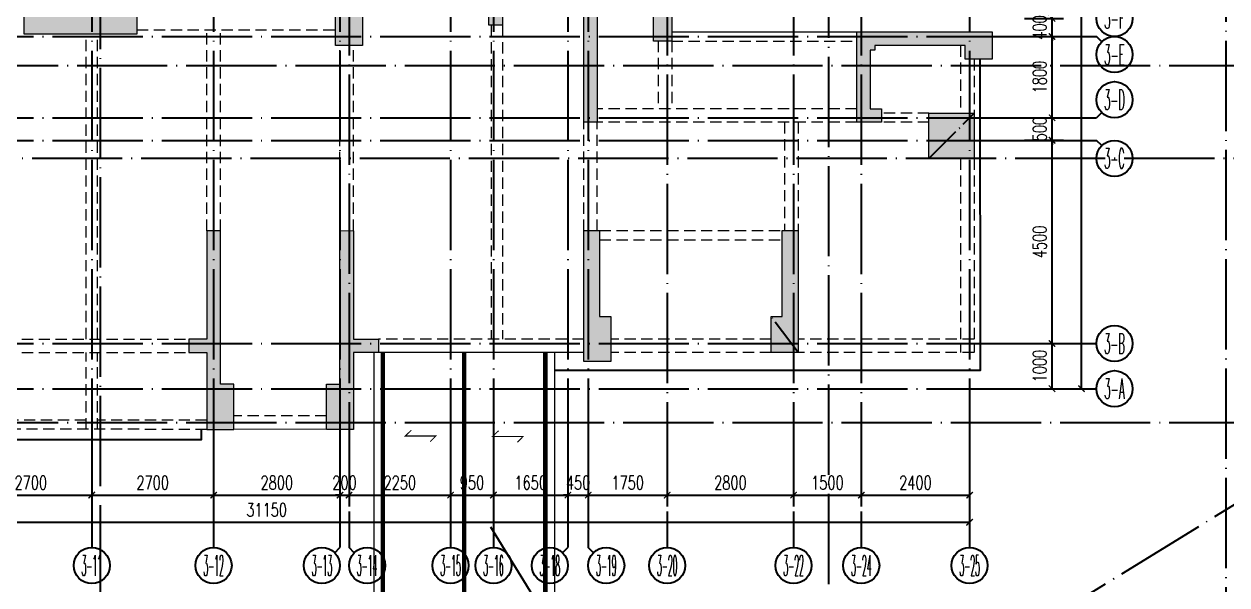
# Model space of a CAD drawing. Header units: millimetres. Extents: x 1089227 to 13101469, y 618865 to 10240562.
# Drawn here: x 2739907 to 2766559, y 4842912 to 4855332 of the extents above; entities that cross this region are included whole.
import ezdxf
from ezdxf.enums import TextEntityAlignment as Align

# ---------------------------------------------------------------- set-up
doc = ezdxf.new("R2010")
doc.units = ezdxf.units.MM
doc.header["$LTSCALE"] = 1000
doc.header["$PDMODE"] = 3
doc.header["$PDSIZE"] = 200
for name, pattern in [('DOTE', [2.42, 2, -0.2, 0.02, -0.2]), ('GB_DASHDOT3', [1.0675, 0.84, -0.105, 0.0175, -0.105]), ('HIDDEN', [0.375, 0.25, -0.125])]:
    doc.linetypes.add(name, pattern=pattern)
doc.layers.get('0').update_dxf_attribs({"linetype": 'CONTINUOUS'})
doc.layers.get('Defpoints').update_dxf_attribs({"linetype": 'CONTINUOUS'})
for name, color, linetype in [('AXIS', 3, 'CONTINUOUS'), ('AXIS_TEXT', 7, 'CONTINUOUS'), ('C-H', 8, 'CONTINUOUS'), ('DOTE', 1, 'DOTE'), ('FSK_FREIN', 2, 'CONTINUOUS'), ('S-GRID-DE', 11, 'GB_DASHDOT3'), ('STPM_RBEAM_THICK', 3, 'CONTINUOUS'), ('降板范围', 7, 'CONTINUOUS')]:
    doc.layers.add(name, color=color, linetype=linetype)
doc.layers.add('S-BEAM-DASH', color=4, linetype='HIDDEN', lineweight=0)
doc.layers.add('S-WALL', color=31, linetype='CONTINUOUS', lineweight=0)
doc.styles.add('_TCH_AXIS', font='COMPLEX', dxfattribs={"bigfont": 'AllInOneBig.shx'})
doc.styles.add('_TCH_DIM_T3', font='SIMPLEX', dxfattribs={"width": 0.705882, "bigfont": 'AllInOneBig.shx'})
doc.styles.add('COMPLEX', font='COMPLEX', dxfattribs={"bigfont": 'AllInOneBig.shx'})
doc.dimstyles.new('_TCH_ARCH&&100', dxfattribs={"dimtxt": 297.5, "dimasz": 100, "dimexe": 250, "dimexo": 300, "dimgap": 126.25, "dimtad": 1, "dimdec": 0, "dimzin": 0, "dimdsep": 46, "dimtxsty": '_TCH_DIM_T3', "dimblk": 'ARCHTICK', "dimcen": 0.09, "dimclrt": 7, "dimazin": 2, "dimtfac": 1, "dimtdec": 0, "dimtix": 1, "dimtmove": 2, "dimatfit": 3, "dimfxl": 0, "dimtolj": 1, "dimtzin": 0, "dimarcsym": 0})

# ---------------------------------------------------------------- blocks, each defined once
blk = doc.blocks.new('_AXISO')
blk.add_circle((0, 0), 0.5)
at = {"layer": 'AXIS_TEXT', "style": 'COMPLEX', "width": 1.041667}
blk.add_attdef('A', text='', height=0.56, dxfattribs=at).set_placement((-0.25, -0.28), (0.25, -0.28), align=Align.FIT)
blk = doc.blocks.new('_ArchTick')
at = {"color": 0, "linetype": 'ByBlock', "const_width": 0.3}
blk.add_lwpolyline([(-0.71, -0.71), (0.71, 0.71)], dxfattribs=at)
blk = doc.blocks.new('*D119')
at = {"layer": 'AXIS', "color": 0, "lineweight": -2, "transparency": 16777216}
for p, q in [((-146174, 20732), (-146174, 18837)), ((-115024, 20732), (-115024, 18837)), ((-146174, 19087), (-115024, 19087))]:
    blk.add_line(p, q, dxfattribs=at)
at = {"layer": 'Defpoints', "color": 0, "transparency": 16777216}
for p in [(-146174, 21032), (-115024, 21032), (-115024, 19087)]:
    blk.add_point(p, dxfattribs=at)
at = {"layer": 'AXIS', "color": 0, "lineweight": -2, "transparency": 16777216, "xscale": 100, "yscale": 100, "zscale": 100, "rotation": 180}
blk.add_blockref('_ArchTick', (-146174, 19087), dxfattribs=at)
at = {"layer": 'AXIS', "color": 0, "lineweight": -2, "transparency": 16777216, "xscale": 100, "yscale": 100, "zscale": 100}
blk.add_blockref('_ArchTick', (-115024, 19087), dxfattribs=at)
at = {"layer": 'AXIS', "color": 7, "transparency": 16777216, "insert": (-130599, 19362), "char_height": 297.5, "attachment_point": 5, "style": '_TCH_DIM_T3'}
blk.add_mtext('\\A1;31150', dxfattribs=at)
blk = doc.blocks.new('*D124')
at = {"layer": 'AXIS', "color": 0, "lineweight": -2, "transparency": 16777216}
for p, q in [((-137174, 20732), (-137174, 19439)), ((-134474, 20732), (-134474, 19439)), ((-137174, 19689), (-134474, 19689))]:
    blk.add_line(p, q, dxfattribs=at)
at = {"layer": 'Defpoints', "color": 0, "transparency": 16777216}
for p in [(-137174, 21032), (-134474, 21032), (-134474, 19689)]:
    blk.add_point(p, dxfattribs=at)
at = {"layer": 'AXIS', "color": 0, "lineweight": -2, "transparency": 16777216, "xscale": 100, "yscale": 100, "zscale": 100, "rotation": 180}
blk.add_blockref('_ArchTick', (-137174, 19689), dxfattribs=at)
at = {"layer": 'AXIS', "color": 0, "lineweight": -2, "transparency": 16777216, "xscale": 100, "yscale": 100, "zscale": 100}
blk.add_blockref('_ArchTick', (-134474, 19689), dxfattribs=at)
at = {"layer": 'AXIS', "color": 7, "transparency": 16777216, "insert": (-135824, 19964), "char_height": 297.5, "attachment_point": 5, "style": '_TCH_DIM_T3'}
blk.add_mtext('\\A1;2700', dxfattribs=at)
blk = doc.blocks.new('*D125')
at = {"layer": 'AXIS', "color": 0, "lineweight": -2, "transparency": 16777216}
for p, q in [((-134474, 20732), (-134474, 19439)), ((-131774, 20732), (-131774, 19439)), ((-134474, 19689), (-131774, 19689))]:
    blk.add_line(p, q, dxfattribs=at)
at = {"layer": 'Defpoints', "color": 0, "transparency": 16777216}
for p in [(-134474, 21032), (-131774, 21032), (-131774, 19689)]:
    blk.add_point(p, dxfattribs=at)
at = {"layer": 'AXIS', "color": 0, "lineweight": -2, "transparency": 16777216, "xscale": 100, "yscale": 100, "zscale": 100, "rotation": 180}
blk.add_blockref('_ArchTick', (-134474, 19689), dxfattribs=at)
at = {"layer": 'AXIS', "color": 0, "lineweight": -2, "transparency": 16777216, "xscale": 100, "yscale": 100, "zscale": 100}
blk.add_blockref('_ArchTick', (-131774, 19689), dxfattribs=at)
at = {"layer": 'AXIS', "color": 7, "transparency": 16777216, "insert": (-133124, 19964), "char_height": 297.5, "attachment_point": 5, "style": '_TCH_DIM_T3'}
blk.add_mtext('\\A1;2700', dxfattribs=at)
blk = doc.blocks.new('*D126')
at = {"layer": 'AXIS', "color": 0, "lineweight": -2, "transparency": 16777216}
for p, q in [((-131774, 20732), (-131774, 19439)), ((-128974, 20732), (-128974, 19439)), ((-131774, 19689), (-128974, 19689))]:
    blk.add_line(p, q, dxfattribs=at)
at = {"layer": 'Defpoints', "color": 0, "transparency": 16777216}
for p in [(-131774, 21032), (-128974, 21032), (-128974, 19689)]:
    blk.add_point(p, dxfattribs=at)
at = {"layer": 'AXIS', "color": 0, "lineweight": -2, "transparency": 16777216, "xscale": 100, "yscale": 100, "zscale": 100, "rotation": 180}
blk.add_blockref('_ArchTick', (-131774, 19689), dxfattribs=at)
at = {"layer": 'AXIS', "color": 0, "lineweight": -2, "transparency": 16777216, "xscale": 100, "yscale": 100, "zscale": 100}
blk.add_blockref('_ArchTick', (-128974, 19689), dxfattribs=at)
at = {"layer": 'AXIS', "color": 7, "transparency": 16777216, "insert": (-130374, 19964), "char_height": 297.5, "attachment_point": 5, "style": '_TCH_DIM_T3'}
blk.add_mtext('\\A1;2800', dxfattribs=at)
blk = doc.blocks.new('*D127')
at = {"layer": 'AXIS', "color": 0, "lineweight": -2, "transparency": 16777216}
for p, q in [((-128974, 20732), (-128974, 19439)), ((-128774, 20732), (-128774, 19439)), ((-128974, 19689), (-129074, 19689)), ((-128974, 19689), (-128774, 19689)), ((-128774, 19689), (-128674, 19689))]:
    blk.add_line(p, q, dxfattribs=at)
at = {"layer": 'Defpoints', "color": 0, "transparency": 16777216}
for p in [(-128974, 21032), (-128774, 21032), (-128774, 19689)]:
    blk.add_point(p, dxfattribs=at)
at = {"layer": 'AXIS', "color": 0, "lineweight": -2, "transparency": 16777216, "xscale": 100, "yscale": 100, "zscale": 100}
blk.add_blockref('_ArchTick', (-128974, 19689), dxfattribs=at)
at = {"layer": 'AXIS', "color": 0, "lineweight": -2, "transparency": 16777216, "xscale": 100, "yscale": 100, "zscale": 100, "rotation": 180}
blk.add_blockref('_ArchTick', (-128774, 19689), dxfattribs=at)
at = {"layer": 'AXIS', "color": 7, "transparency": 16777216, "insert": (-128874, 19964), "char_height": 297.5, "attachment_point": 5, "style": '_TCH_DIM_T3'}
blk.add_mtext('\\A1;200', dxfattribs=at)
blk = doc.blocks.new('*D128')
at = {"layer": 'AXIS', "color": 0, "lineweight": -2, "transparency": 16777216}
for p, q in [((-128774, 20732), (-128774, 19439)), ((-126524, 20732), (-126524, 19439)), ((-128774, 19689), (-126524, 19689))]:
    blk.add_line(p, q, dxfattribs=at)
at = {"layer": 'Defpoints', "color": 0, "transparency": 16777216}
for p in [(-128774, 21032), (-126524, 21032), (-126524, 19689)]:
    blk.add_point(p, dxfattribs=at)
at = {"layer": 'AXIS', "color": 0, "lineweight": -2, "transparency": 16777216, "xscale": 100, "yscale": 100, "zscale": 100, "rotation": 180}
blk.add_blockref('_ArchTick', (-128774, 19689), dxfattribs=at)
at = {"layer": 'AXIS', "color": 0, "lineweight": -2, "transparency": 16777216, "xscale": 100, "yscale": 100, "zscale": 100}
blk.add_blockref('_ArchTick', (-126524, 19689), dxfattribs=at)
at = {"layer": 'AXIS', "color": 7, "transparency": 16777216, "insert": (-127649, 19964), "char_height": 297.5, "attachment_point": 5, "style": '_TCH_DIM_T3'}
blk.add_mtext('\\A1;2250', dxfattribs=at)
blk = doc.blocks.new('*D129')
at = {"layer": 'AXIS', "color": 0, "lineweight": -2, "transparency": 16777216}
for p, q in [((-126524, 20732), (-126524, 19439)), ((-125574, 20732), (-125574, 19439)), ((-126524, 19689), (-125574, 19689))]:
    blk.add_line(p, q, dxfattribs=at)
at = {"layer": 'Defpoints', "color": 0, "transparency": 16777216}
for p in [(-126524, 21032), (-125574, 21032), (-125574, 19689)]:
    blk.add_point(p, dxfattribs=at)
at = {"layer": 'AXIS', "color": 0, "lineweight": -2, "transparency": 16777216, "xscale": 100, "yscale": 100, "zscale": 100, "rotation": 180}
blk.add_blockref('_ArchTick', (-126524, 19689), dxfattribs=at)
at = {"layer": 'AXIS', "color": 0, "lineweight": -2, "transparency": 16777216, "xscale": 100, "yscale": 100, "zscale": 100}
blk.add_blockref('_ArchTick', (-125574, 19689), dxfattribs=at)
at = {"layer": 'AXIS', "color": 7, "transparency": 16777216, "insert": (-126049, 19964), "char_height": 297.5, "attachment_point": 5, "style": '_TCH_DIM_T3'}
blk.add_mtext('\\A1;950', dxfattribs=at)
blk = doc.blocks.new('*D130')
at = {"layer": 'AXIS', "color": 0, "lineweight": -2, "transparency": 16777216}
for p, q in [((-125574, 20732), (-125574, 19439)), ((-123924, 20732), (-123924, 19439)), ((-125574, 19689), (-123924, 19689))]:
    blk.add_line(p, q, dxfattribs=at)
at = {"layer": 'Defpoints', "color": 0, "transparency": 16777216}
for p in [(-125574, 21032), (-123924, 21032), (-123924, 19689)]:
    blk.add_point(p, dxfattribs=at)
at = {"layer": 'AXIS', "color": 0, "lineweight": -2, "transparency": 16777216, "xscale": 100, "yscale": 100, "zscale": 100, "rotation": 180}
blk.add_blockref('_ArchTick', (-125574, 19689), dxfattribs=at)
at = {"layer": 'AXIS', "color": 0, "lineweight": -2, "transparency": 16777216, "xscale": 100, "yscale": 100, "zscale": 100}
blk.add_blockref('_ArchTick', (-123924, 19689), dxfattribs=at)
at = {"layer": 'AXIS', "color": 7, "transparency": 16777216, "insert": (-124749, 19964), "char_height": 297.5, "attachment_point": 5, "style": '_TCH_DIM_T3'}
blk.add_mtext('\\A1;1650', dxfattribs=at)
blk = doc.blocks.new('*D131')
at = {"layer": 'AXIS', "color": 0, "lineweight": -2, "transparency": 16777216}
for p, q in [((-123924, 20732), (-123924, 19439)), ((-123474, 20732), (-123474, 19439)), ((-123924, 19689), (-124024, 19689)), ((-123924, 19689), (-123474, 19689)), ((-123474, 19689), (-123374, 19689))]:
    blk.add_line(p, q, dxfattribs=at)
at = {"layer": 'Defpoints', "color": 0, "transparency": 16777216}
for p in [(-123924, 21032), (-123474, 21032), (-123474, 19689)]:
    blk.add_point(p, dxfattribs=at)
at = {"layer": 'AXIS', "color": 0, "lineweight": -2, "transparency": 16777216, "xscale": 100, "yscale": 100, "zscale": 100}
blk.add_blockref('_ArchTick', (-123924, 19689), dxfattribs=at)
at = {"layer": 'AXIS', "color": 0, "lineweight": -2, "transparency": 16777216, "xscale": 100, "yscale": 100, "zscale": 100, "rotation": 180}
blk.add_blockref('_ArchTick', (-123474, 19689), dxfattribs=at)
at = {"layer": 'AXIS', "color": 7, "transparency": 16777216, "insert": (-123699, 19964), "char_height": 297.5, "attachment_point": 5, "style": '_TCH_DIM_T3'}
blk.add_mtext('\\A1;450', dxfattribs=at)
blk = doc.blocks.new('*D132')
at = {"layer": 'AXIS', "color": 0, "lineweight": -2, "transparency": 16777216}
for p, q in [((-123474, 20732), (-123474, 19439)), ((-121724, 20732), (-121724, 19439)), ((-123474, 19689), (-121724, 19689))]:
    blk.add_line(p, q, dxfattribs=at)
at = {"layer": 'Defpoints', "color": 0, "transparency": 16777216}
for p in [(-123474, 21032), (-121724, 21032), (-121724, 19689)]:
    blk.add_point(p, dxfattribs=at)
at = {"layer": 'AXIS', "color": 0, "lineweight": -2, "transparency": 16777216, "xscale": 100, "yscale": 100, "zscale": 100, "rotation": 180}
blk.add_blockref('_ArchTick', (-123474, 19689), dxfattribs=at)
at = {"layer": 'AXIS', "color": 0, "lineweight": -2, "transparency": 16777216, "xscale": 100, "yscale": 100, "zscale": 100}
blk.add_blockref('_ArchTick', (-121724, 19689), dxfattribs=at)
at = {"layer": 'AXIS', "color": 7, "transparency": 16777216, "insert": (-122599, 19964), "char_height": 297.5, "attachment_point": 5, "style": '_TCH_DIM_T3'}
blk.add_mtext('\\A1;1750', dxfattribs=at)
blk = doc.blocks.new('*D133')
at = {"layer": 'AXIS', "color": 0, "lineweight": -2, "transparency": 16777216}
for p, q in [((-121724, 20732), (-121724, 19439)), ((-118924, 20732), (-118924, 19439)), ((-121724, 19689), (-118924, 19689))]:
    blk.add_line(p, q, dxfattribs=at)
at = {"layer": 'Defpoints', "color": 0, "transparency": 16777216}
for p in [(-121724, 21032), (-118924, 21032), (-118924, 19689)]:
    blk.add_point(p, dxfattribs=at)
at = {"layer": 'AXIS', "color": 0, "lineweight": -2, "transparency": 16777216, "xscale": 100, "yscale": 100, "zscale": 100, "rotation": 180}
blk.add_blockref('_ArchTick', (-121724, 19689), dxfattribs=at)
at = {"layer": 'AXIS', "color": 0, "lineweight": -2, "transparency": 16777216, "xscale": 100, "yscale": 100, "zscale": 100}
blk.add_blockref('_ArchTick', (-118924, 19689), dxfattribs=at)
at = {"layer": 'AXIS', "color": 7, "transparency": 16777216, "insert": (-120324, 19964), "char_height": 297.5, "attachment_point": 5, "style": '_TCH_DIM_T3'}
blk.add_mtext('\\A1;2800', dxfattribs=at)
blk = doc.blocks.new('*D134')
at = {"layer": 'AXIS', "color": 0, "lineweight": -2, "transparency": 16777216}
for p, q in [((-118924, 20732), (-118924, 19439)), ((-117424, 20732), (-117424, 19439)), ((-118924, 19689), (-117424, 19689))]:
    blk.add_line(p, q, dxfattribs=at)
at = {"layer": 'Defpoints', "color": 0, "transparency": 16777216}
for p in [(-118924, 21032), (-117424, 21032), (-117424, 19689)]:
    blk.add_point(p, dxfattribs=at)
at = {"layer": 'AXIS', "color": 0, "lineweight": -2, "transparency": 16777216, "xscale": 100, "yscale": 100, "zscale": 100, "rotation": 180}
blk.add_blockref('_ArchTick', (-118924, 19689), dxfattribs=at)
at = {"layer": 'AXIS', "color": 0, "lineweight": -2, "transparency": 16777216, "xscale": 100, "yscale": 100, "zscale": 100}
blk.add_blockref('_ArchTick', (-117424, 19689), dxfattribs=at)
at = {"layer": 'AXIS', "color": 7, "transparency": 16777216, "insert": (-118174, 19964), "char_height": 297.5, "attachment_point": 5, "style": '_TCH_DIM_T3'}
blk.add_mtext('\\A1;1500', dxfattribs=at)
blk = doc.blocks.new('*D135')
at = {"layer": 'AXIS', "color": 0, "lineweight": -2, "transparency": 16777216}
for p, q in [((-117424, 20732), (-117424, 19439)), ((-115024, 20732), (-115024, 19439)), ((-117424, 19689), (-115024, 19689))]:
    blk.add_line(p, q, dxfattribs=at)
at = {"layer": 'Defpoints', "color": 0, "transparency": 16777216}
for p in [(-117424, 21032), (-115024, 21032), (-115024, 19689)]:
    blk.add_point(p, dxfattribs=at)
at = {"layer": 'AXIS', "color": 0, "lineweight": -2, "transparency": 16777216, "xscale": 100, "yscale": 100, "zscale": 100, "rotation": 180}
blk.add_blockref('_ArchTick', (-117424, 19689), dxfattribs=at)
at = {"layer": 'AXIS', "color": 0, "lineweight": -2, "transparency": 16777216, "xscale": 100, "yscale": 100, "zscale": 100}
blk.add_blockref('_ArchTick', (-115024, 19689), dxfattribs=at)
at = {"layer": 'AXIS', "color": 7, "transparency": 16777216, "insert": (-116224, 19964), "char_height": 297.5, "attachment_point": 5, "style": '_TCH_DIM_T3'}
blk.add_mtext('\\A1;2400', dxfattribs=at)
blk = doc.blocks.new('*D160')
at = {"layer": 'AXIS', "color": 0, "lineweight": -2, "transparency": 16777216}
for p, q in [((-113808, 58546), (-112296, 58546)), ((-112546, 22046), (-112546, 58546)), ((-113808, 22046), (-112296, 22046))]:
    blk.add_line(p, q, dxfattribs=at)
at = {"layer": 'Defpoints', "color": 0, "transparency": 16777216}
for p in [(-114108, 58546), (-112546, 58546), (-114108, 22046)]:
    blk.add_point(p, dxfattribs=at)
at = {"layer": 'AXIS', "color": 0, "lineweight": -2, "transparency": 16777216, "xscale": 100, "yscale": 100, "zscale": 100}
for p, rotation in [((-112546, 58546), 90), ((-112546, 22046), 270)]:
    blk.add_blockref('_ArchTick', p, dxfattribs=dict(at, rotation=rotation))
at = {"layer": 'AXIS', "color": 7, "transparency": 16777216, "insert": (-112821, 40296), "char_height": 297.5, "attachment_point": 5, "rotation": 90, "style": '_TCH_DIM_T3'}
blk.add_mtext('\\A1;36500', dxfattribs=at)
blk = doc.blocks.new('*D161')
at = {"layer": 'AXIS', "color": 0, "lineweight": -2, "transparency": 16777216}
for p, q in [((-113808, 23046), (-112947, 23046)), ((-113197, 22046), (-113197, 23046)), ((-113808, 22046), (-112947, 22046))]:
    blk.add_line(p, q, dxfattribs=at)
at = {"layer": 'Defpoints', "color": 0, "transparency": 16777216}
for p in [(-114108, 23046), (-113197, 23046), (-114108, 22046)]:
    blk.add_point(p, dxfattribs=at)
at = {"layer": 'AXIS', "color": 0, "lineweight": -2, "transparency": 16777216, "xscale": 100, "yscale": 100, "zscale": 100}
for p, rotation in [((-113197, 23046), 90), ((-113197, 22046), 270)]:
    blk.add_blockref('_ArchTick', p, dxfattribs=dict(at, rotation=rotation))
at = {"layer": 'AXIS', "color": 7, "transparency": 16777216, "insert": (-113472, 22546), "char_height": 297.5, "attachment_point": 5, "rotation": 90, "style": '_TCH_DIM_T3'}
blk.add_mtext('\\A1;1000', dxfattribs=at)
blk = doc.blocks.new('*D162')
at = {"layer": 'AXIS', "color": 0, "lineweight": -2, "transparency": 16777216}
for p, q in [((-113808, 27546), (-112947, 27546)), ((-113197, 23046), (-113197, 27546)), ((-113808, 23046), (-112947, 23046))]:
    blk.add_line(p, q, dxfattribs=at)
at = {"layer": 'Defpoints', "color": 0, "transparency": 16777216}
for p in [(-114108, 27546), (-113197, 27546), (-114108, 23046)]:
    blk.add_point(p, dxfattribs=at)
at = {"layer": 'AXIS', "color": 0, "lineweight": -2, "transparency": 16777216, "xscale": 100, "yscale": 100, "zscale": 100}
for p, rotation in [((-113197, 27546), 90), ((-113197, 23046), 270)]:
    blk.add_blockref('_ArchTick', p, dxfattribs=dict(at, rotation=rotation))
at = {"layer": 'AXIS', "color": 7, "transparency": 16777216, "insert": (-113472, 25296), "char_height": 297.5, "attachment_point": 5, "rotation": 90, "style": '_TCH_DIM_T3'}
blk.add_mtext('\\A1;4500', dxfattribs=at)
blk = doc.blocks.new('*D163')
at = {"layer": 'AXIS', "color": 0, "lineweight": -2, "transparency": 16777216}
for p, q in [((-113808, 28046), (-112947, 28046)), ((-113197, 28046), (-113197, 28146)), ((-113197, 27546), (-113197, 28046)), ((-113808, 27546), (-112947, 27546)), ((-113197, 27546), (-113197, 27446))]:
    blk.add_line(p, q, dxfattribs=at)
at = {"layer": 'Defpoints', "color": 0, "transparency": 16777216}
for p in [(-114108, 28046), (-113197, 28046), (-114108, 27546)]:
    blk.add_point(p, dxfattribs=at)
at = {"layer": 'AXIS', "color": 0, "lineweight": -2, "transparency": 16777216, "xscale": 100, "yscale": 100, "zscale": 100}
for p, rotation in [((-113197, 28046), 270), ((-113197, 27546), 90)]:
    blk.add_blockref('_ArchTick', p, dxfattribs=dict(at, rotation=rotation))
at = {"layer": 'AXIS', "color": 7, "transparency": 16777216, "insert": (-113472, 27796), "char_height": 297.5, "attachment_point": 5, "rotation": 90, "style": '_TCH_DIM_T3'}
blk.add_mtext('\\A1;500', dxfattribs=at)
blk = doc.blocks.new('*D164')
at = {"layer": 'AXIS', "color": 0, "lineweight": -2, "transparency": 16777216}
for p, q in [((-113808, 29846), (-112947, 29846)), ((-113197, 28046), (-113197, 29846)), ((-113808, 28046), (-112947, 28046))]:
    blk.add_line(p, q, dxfattribs=at)
at = {"layer": 'Defpoints', "color": 0, "transparency": 16777216}
for p in [(-114108, 29846), (-113197, 29846), (-114108, 28046)]:
    blk.add_point(p, dxfattribs=at)
at = {"layer": 'AXIS', "color": 0, "lineweight": -2, "transparency": 16777216, "xscale": 100, "yscale": 100, "zscale": 100}
for p, rotation in [((-113197, 29846), 90), ((-113197, 28046), 270)]:
    blk.add_blockref('_ArchTick', p, dxfattribs=dict(at, rotation=rotation))
at = {"layer": 'AXIS', "color": 7, "transparency": 16777216, "insert": (-113472, 28946), "char_height": 297.5, "attachment_point": 5, "rotation": 90, "style": '_TCH_DIM_T3'}
blk.add_mtext('\\A1;1800', dxfattribs=at)
blk = doc.blocks.new('*D165')
at = {"layer": 'AXIS', "color": 0, "lineweight": -2, "transparency": 16777216}
for p, q in [((-113808, 30246), (-112947, 30246)), ((-113197, 30246), (-113197, 30346)), ((-113197, 29846), (-113197, 30246)), ((-113808, 29846), (-112947, 29846)), ((-113197, 29846), (-113197, 29746))]:
    blk.add_line(p, q, dxfattribs=at)
at = {"layer": 'Defpoints', "color": 0, "transparency": 16777216}
for p in [(-114108, 30246), (-113197, 30246), (-114108, 29846)]:
    blk.add_point(p, dxfattribs=at)
at = {"layer": 'AXIS', "color": 0, "lineweight": -2, "transparency": 16777216, "xscale": 100, "yscale": 100, "zscale": 100}
for p, rotation in [((-113197, 30246), 270), ((-113197, 29846), 90)]:
    blk.add_blockref('_ArchTick', p, dxfattribs=dict(at, rotation=rotation))
at = {"layer": 'AXIS', "color": 7, "transparency": 16777216, "insert": (-113472, 30046), "char_height": 297.5, "attachment_point": 5, "rotation": 90, "style": '_TCH_DIM_T3'}
blk.add_mtext('\\A1;400', dxfattribs=at)
blk = doc.blocks.new('裙房轴网260428')
at = {"layer": 'DOTE', "color": 16, "linetype": 'DOTE'}
for p, q in [((-109350, 82992.6), (-109350, -1000)), ((-118150, 80217.5), (-118150, -1000)), ((-134290, 75127.8), (-134290, -1000)), ((-163840, 29200), (-43972.1, 29200)), ((-147897.2, 27150), (-101831.4, 27150)), ((-163840, 21300), (-43972.1, 21300)), ((-187949.8, -28914.8), (-108051.9, 20158.4)), ((-125637.9, 18983.6), (-106904.2, -11517.2))]:
    blk.add_line(p, q, dxfattribs=at)
blk = doc.blocks.new('QZ-TL-0808')
at = {"layer": 'C-H'}
for points in [[(-88791, -63418), (-89141, -63418), (-89141, -66118), (-88541, -66118), (-88541, -65418), (-88791, -65418)], [(-86041, -63668), (-86041, -63418), (-85441, -63418), (-85441, -65668), (-85741, -65668), (-85741, -63668)], [(-83641, -65018), (-81691, -65018), (-81691, -66018), (-82091, -66018), (-82091, -65318), (-83341, -65318), (-83341, -67818), (-83641, -67818)], [(-96041, -65468), (-93541, -65468), (-93541, -65868), (-96041, -65868)], [(-77041, -67518), (-77041, -67818), (-77591, -67818), (-77591, -65818), (-74591, -65818), (-74591, -66418), (-75191, -66418), (-75191, -66118), (-77191, -66118), (-77191, -66218), (-77291, -66218), (-77291, -67518)], [(-75991, -67618), (-74991, -67618), (-74991, -68618), (-75991, -68618)], [(-91991, -74618), (-91391, -74618), (-91391, -73618), (-91691, -73618), (-91691, -70220), (-91991, -70220), (-91991, -72618), (-92391, -72618), (-92391, -72918), (-91991, -72918)], [(-89041, -70218), (-88741, -70220), (-88741, -72618), (-88191, -72618), (-88191, -72918), (-88741, -72918), (-88741, -74618), (-89341, -74618), (-89341, -73618), (-89041, -73618)], [(-83641, -70218), (-83291, -70218), (-83291, -72118), (-83041, -72118), (-83041, -73118), (-83641, -73118)], [(-79491, -72918), (-79491, -72118), (-79241, -72118), (-79241, -70218), (-78891, -70218), (-78891, -72918)]]:
    blk.add_hatch(color=256, dxfattribs=at).paths.add_polyline_path(points)
at = {"layer": 'S-WALL'}
for points in [[(-89141, -63418), (-88791, -63418), (-88791, -65418), (-88541, -65418), (-88541, -66118), (-89141, -66118), (-89141, -63418)], [(-86041, -63668), (-86041, -63418), (-85441, -63418), (-85441, -65668), (-85741, -65668), (-85741, -63668), (-86041, -63668), (-86041, -63418)], [(-83641, -65018), (-81691, -65018), (-81691, -66018), (-82091, -66018), (-82091, -65318), (-83341, -65318), (-83341, -67818), (-83641, -67818), (-83641, -65018)], [(-77041, -67518), (-77041, -67818), (-77591, -67818), (-77591, -65818), (-74591, -65818), (-74591, -66418), (-75191, -66418), (-75191, -66118), (-77191, -66118), (-77191, -66218), (-77291, -66218), (-77291, -67518), (-77041, -67518)], [(-91991, -74618), (-91391, -74618), (-91391, -73618), (-91691, -73618), (-91691, -70220), (-91991, -70220), (-91991, -72618), (-92391, -72618), (-92391, -72918), (-91991, -72918), (-91991, -74618)], [(-89041, -70218), (-88741, -70220), (-88741, -72618), (-88191, -72618), (-88191, -72918), (-88741, -72918), (-88741, -74618), (-89341, -74618), (-89341, -73618), (-89041, -73618), (-89041, -70218)], [(-83641, -70218), (-83291, -70218), (-83291, -72118), (-83041, -72118), (-83041, -73118), (-83641, -73118), (-83641, -70218)], [(-79491, -72918), (-79491, -72118), (-79241, -72118), (-79241, -70218), (-78891, -70218), (-78891, -72918), (-79491, -72918), (-79491, -72118)]]:
    blk.add_lwpolyline(points, dxfattribs=at)
for points in [[(-96041, -65468), (-93541, -65468), (-93541, -65868), (-96041, -65868)], [(-75991, -67618), (-74991, -67618), (-74991, -68618), (-75991, -68618)]]:
    blk.add_lwpolyline(points, close=True, dxfattribs=at)
blk = doc.blocks.new('1F柱网-0808')
blk.add_blockref('QZ-TL-0808', (144880, 148457))
blk = doc.blocks.new('2FJGBZ')
at = {"layer": 'S-BEAM-DASH'}
for p, q in [((51339, 82689), (55739, 82689)), ((52890, 78237), (52890, 82689)), ((53190, 78237), (53190, 82689)), ((59189, 82789), (59189, 75839)), ((59439, 82789), (59439, 75839)), ((50214, 75839), (50214, 82589)), ((50464, 75839), (50464, 82589)), ((62889, 82440), (62889, 80939)), ((63189, 82440), (63189, 80939)), ((63189, 82439), (67289, 82439)), ((55839, 78237), (55839, 82339)), ((56139, 78237), (56139, 82339)), ((69589, 82339), (69589, 80839)), ((69889, 82039), (69889, 80839)), ((67289, 80939), (61539, 80939)), ((68889, 80839), (67839, 80839)), ((61239, 78239), (61239, 80639)), ((61539, 78239), (61539, 80639)), ((67289, 80639), (61541, 80639)), ((65689, 80639), (65689, 78239)), ((65989, 80639), (65989, 78239)), ((68889, 80639), (67839, 80639)), ((69589, 79839), (69589, 75539)), ((69889, 79839), (69889, 75539)), ((61589, 78239), (65639, 78239)), ((61589, 78039), (65639, 78039)), ((48039, 75839), (52489, 75839)), ((61239, 75839), (56689, 75839)), ((65391, 75839), (61839, 75839)), ((69881, 75839), (65989, 75839)), ((48039, 75539), (52489, 75539)), ((50214, 73840), (50214, 75539)), ((50464, 73840), (50464, 75539)), ((65391, 75540), (61839, 75539)), ((69881, 75539), (65991, 75539)), ((55539, 74139), (53490, 74139))]:
    blk.add_line(p, q, dxfattribs=at)
at = {"layer": 'S-BEAM-DASH', "linetype": 'Continuous'}
for p, q in [((63189, 82639), (67289, 82639)), ((61239, 75539), (56689, 75539)), ((55539, 73840), (53490, 73839))]:
    blk.add_line(p, q, dxfattribs=at)
at = {"layer": 'S-BEAM-DASH'}
for points in [[(50214, 74040), (48565, 74040, -0.414214), (48165, 74440), (48165, 75539)], [(52890, 73839), (48565, 73840, -0.414214), (47965, 74440), (47965, 74841)]]:
    blk.add_lwpolyline(points, format="xyb", dxfattribs=at)
at = {"layer": 'S-BEAM-DASH', "linetype": 'Continuous'}
for points in [[(56589, 75539), (56589, 61802, 0.138567), (57920, 57092), (59278, 54881)], [(60589, 75539), (60589, 61802, 0.138567), (61329, 59186), (62685, 56978)]]:
    blk.add_lwpolyline(points, format="xyb", dxfattribs=at)
at = {"layer": 'S-BEAM-DASH'}
blk.add_lwpolyline([(52891, 74040), (50464, 74040)], dxfattribs=at)
at = {"layer": 'S-GRID-DE'}
for points in [[(68889, 79839), (69889, 80839)], [(65989, 75539), (65389, 76339)]]:
    blk.add_lwpolyline(points, dxfattribs=at)
for points in [[(56789, 75539), (56789, 61802, 0.138567), (58091, 57197), (59449, 54986)], [(60389, 75539), (60389, 61802, 0.138567), (61158, 59081), (62514, 56873)]]:
    blk.add_lwpolyline(points, format="xyb", dxfattribs=at)
at = {"layer": 'STPM_RBEAM_THICK', "const_width": 100}
for points in [[(56789, 69989), (56789, 75539)], [(58589, 69989), (58589, 75539)], [(60389, 69989), (60389, 75539)]]:
    blk.add_lwpolyline(points, dxfattribs=at)
at = {"layer": '降板范围'}
blk.add_lwpolyline([(70015, 82040), (70022, 75141), (60589, 75141)], dxfattribs=at)
blk.add_lwpolyline([(52764, 73839), (52764, 73610), (48565, 73610, -0.40367), (47735, 74410, 1.541555)], format="xyb", dxfattribs=at)
blk.add_blockref('1F柱网-0808', (0, 0))
blk = doc.blocks.new('塔楼轴网260428')
at = {"layer": 'AXIS'}
for p, q in [((-114108.2, 29845.6), (-112214.8, 29845.6)), ((-112097.6, 29728.5), (-112214.8, 29845.6)), ((-114108.2, 28045.6), (-112214.8, 28045.6)), ((-112097.6, 28162.8), (-112214.8, 28045.6)), ((-114108.2, 27545.6), (-112214.8, 27545.6)), ((-112097.6, 27428.5), (-112214.8, 27545.6)), ((-114108.2, 23045.6), (-112214.8, 23045.6)), ((-114108.2, 22045.6), (-112214.8, 22045.6)), ((-134473.7, 18841.8), (-134473.7, 18529.8)), ((-131773.7, 18841.8), (-131773.7, 18529.8)), ((-128973.7, 18841.8), (-128973.7, 18529.8)), ((-128773.7, 18841.8), (-128773.7, 18529.8)), ((-126523.7, 18841.8), (-126523.7, 18529.8)), ((-125573.7, 18841.8), (-125573.7, 18529.8)), ((-123923.7, 18841.8), (-123923.7, 18529.8)), ((-123473.7, 18841.8), (-123473.7, 18529.8)), ((-121723.7, 18841.8), (-121723.7, 18529.8)), ((-118923.7, 18841.8), (-118923.7, 18529.8)), ((-117423.7, 18841.8), (-117423.7, 18529.8)), ((-115023.7, 18841.8), (-115023.7, 18529.8)), ((-129090.9, 18412.7), (-128973.7, 18529.8)), ((-128656.6, 18412.7), (-128773.7, 18529.8)), ((-124040.9, 18412.7), (-123923.7, 18529.8)), ((-123356.6, 18412.7), (-123473.7, 18529.8))]:
    blk.add_line(p, q, dxfattribs=at)
at = {"layer": 'DOTE', "color": 14}
for p, q in [((-134473.7, 63411.5), (-134473.7, 18841.8)), ((-131773.7, 63411.5), (-131773.7, 18841.8)), ((-128973.7, 63411.5), (-128973.7, 18841.8)), ((-126523.7, 63411.5), (-126523.7, 18841.8)), ((-125573.7, 63411.5), (-125573.7, 18841.8)), ((-123923.7, 63411.5), (-123923.7, 18841.8)), ((-123473.7, 63411.5), (-123473.7, 18841.8)), ((-115023.7, 63411.5), (-115023.7, 18841.8)), ((-128773.7, 33846.7), (-128773.7, 18841.8)), ((-121723.7, 33845.6), (-121723.7, 18841.8)), ((-118923.7, 33845.6), (-118923.7, 18841.8)), ((-117423.7, 33845.6), (-117423.7, 18841.8)), ((-147441.8, 29845.6), (-114108.2, 29845.6)), ((-147441.8, 28045.6), (-114108.2, 28045.6)), ((-147441.8, 27545.6), (-114108.2, 27545.6)), ((-147441.8, 23045.6), (-114108.2, 23045.6)), ((-147441.8, 22045.6), (-114108.2, 22045.6))]:
    blk.add_line(p, q, dxfattribs=at)
at = {"layer": 'AXIS'}
ref = blk.add_blockref('_AXISO', (-111814.8, 30245.6), dxfattribs=dict(at, xscale=800, yscale=800, zscale=800))
ref.add_attrib('A', '3-F', dxfattribs={"layer": 'AXIS_TEXT', "height": 452.55, "style": '_TCH_AXIS', "width": 0.344262}).set_placement((-112041, 30019.3), (-111588.5, 30019.3), align=Align.FIT)
ref = blk.add_blockref('_AXISO', (-111814.8, 29445.6), dxfattribs=dict(at, xscale=800, yscale=800, zscale=800))
ref.add_attrib('A', '3-E', dxfattribs={"layer": 'AXIS_TEXT', "height": 452.55, "style": '_TCH_AXIS', "width": 0.344262}).set_placement((-112041, 29219.3), (-111588.5, 29219.3), align=Align.FIT)
ref = blk.add_blockref('_AXISO', (-111814.8, 28445.6), dxfattribs=dict(at, xscale=800, yscale=800, zscale=800))
ref.add_attrib('A', '3-D', dxfattribs={"layer": 'AXIS_TEXT', "height": 452.55, "style": '_TCH_AXIS', "width": 0.33871}).set_placement((-112041, 28219.3), (-111588.5, 28219.3), align=Align.FIT)
ref = blk.add_blockref('_AXISO', (-111814.8, 27145.6), dxfattribs=dict(at, xscale=800, yscale=800, zscale=800))
ref.add_attrib('A', '3-C', dxfattribs={"layer": 'AXIS_TEXT', "height": 452.55, "style": '_TCH_AXIS', "width": 0.35}).set_placement((-112041, 26919.3), (-111588.5, 26919.3), align=Align.FIT)
ref = blk.add_blockref('_AXISO', (-111814.8, 23045.6), dxfattribs=dict(at, xscale=800, yscale=800, zscale=800))
ref.add_attrib('A', '3-B', dxfattribs={"layer": 'AXIS_TEXT', "height": 452.55, "style": '_TCH_AXIS', "width": 0.33871}).set_placement((-112041, 22819.3), (-111588.5, 22819.3), align=Align.FIT)
ref = blk.add_blockref('_AXISO', (-111814.8, 22045.6), dxfattribs=dict(at, xscale=800, yscale=800, zscale=800))
ref.add_attrib('A', '3-A', dxfattribs={"layer": 'AXIS_TEXT', "height": 452.55, "style": '_TCH_AXIS', "width": 0.333333}).set_placement((-112041, 21819.3), (-111588.5, 21819.3), align=Align.FIT)
ref = blk.add_blockref('_AXISO', (-134473.7, 18129.8), dxfattribs=dict(at, xscale=800, yscale=800, zscale=800))
ref.add_attrib('A', '3-11', dxfattribs={"layer": 'AXIS_TEXT', "height": 452.55, "style": '_TCH_AXIS', "width": 0.304348}).set_placement((-134700, 17903.5), (-134247.5, 17903.5), align=Align.FIT)
ref = blk.add_blockref('_AXISO', (-131773.7, 18129.8), dxfattribs=dict(at, xscale=800, yscale=800, zscale=800))
ref.add_attrib('A', '3-12', dxfattribs={"layer": 'AXIS_TEXT', "height": 452.55, "style": '_TCH_AXIS', "width": 0.283784}).set_placement((-132000, 17903.5), (-131547.5, 17903.5), align=Align.FIT)
ref = blk.add_blockref('_AXISO', (-129373.7, 18129.8), dxfattribs=dict(at, xscale=800, yscale=800, zscale=800))
ref.add_attrib('A', '3-13', dxfattribs={"layer": 'AXIS_TEXT', "height": 452.55, "style": '_TCH_AXIS', "width": 0.283784}).set_placement((-129600, 17903.5), (-129147.5, 17903.5), align=Align.FIT)
ref = blk.add_blockref('_AXISO', (-128373.7, 18129.8), dxfattribs=dict(at, xscale=800, yscale=800, zscale=800))
ref.add_attrib('A', '3-14', dxfattribs={"layer": 'AXIS_TEXT', "height": 452.55, "style": '_TCH_AXIS', "width": 0.276316}).set_placement((-128600, 17903.5), (-128147.5, 17903.5), align=Align.FIT)
ref = blk.add_blockref('_AXISO', (-126523.7, 18129.8), dxfattribs=dict(at, xscale=800, yscale=800, zscale=800))
ref.add_attrib('A', '3-15', dxfattribs={"layer": 'AXIS_TEXT', "height": 452.55, "style": '_TCH_AXIS', "width": 0.283784}).set_placement((-126750, 17903.5), (-126297.5, 17903.5), align=Align.FIT)
ref = blk.add_blockref('_AXISO', (-125573.7, 18129.8), dxfattribs=dict(at, xscale=800, yscale=800, zscale=800))
ref.add_attrib('A', '3-16', dxfattribs={"layer": 'AXIS_TEXT', "height": 452.55, "style": '_TCH_AXIS', "width": 0.283784}).set_placement((-125800, 17903.5), (-125347.5, 17903.5), align=Align.FIT)
ref = blk.add_blockref('_AXISO', (-124323.7, 18129.8), dxfattribs=dict(at, xscale=800, yscale=800, zscale=800))
ref.add_attrib('A', '3-18', dxfattribs={"layer": 'AXIS_TEXT', "height": 452.55, "style": '_TCH_AXIS', "width": 0.283784}).set_placement((-124550, 17903.5), (-124097.5, 17903.5), align=Align.FIT)
ref = blk.add_blockref('_AXISO', (-123073.7, 18129.8), dxfattribs=dict(at, xscale=800, yscale=800, zscale=800))
ref.add_attrib('A', '3-19', dxfattribs={"layer": 'AXIS_TEXT', "height": 452.55, "style": '_TCH_AXIS', "width": 0.283784}).set_placement((-123300, 17903.5), (-122847.5, 17903.5), align=Align.FIT)
ref = blk.add_blockref('_AXISO', (-121723.7, 18129.8), dxfattribs=dict(at, xscale=800, yscale=800, zscale=800))
ref.add_attrib('A', '3-20', dxfattribs={"layer": 'AXIS_TEXT', "height": 452.55, "style": '_TCH_AXIS', "width": 0.265823}).set_placement((-121950, 17903.5), (-121497.5, 17903.5), align=Align.FIT)
ref = blk.add_blockref('_AXISO', (-118923.7, 18129.8), dxfattribs=dict(at, xscale=800, yscale=800, zscale=800))
ref.add_attrib('A', '3-22', dxfattribs={"layer": 'AXIS_TEXT', "height": 452.55, "style": '_TCH_AXIS', "width": 0.265823}).set_placement((-119150, 17903.5), (-118697.5, 17903.5), align=Align.FIT)
ref = blk.add_blockref('_AXISO', (-117423.7, 18129.8), dxfattribs=dict(at, xscale=800, yscale=800, zscale=800))
ref.add_attrib('A', '3-24', dxfattribs={"layer": 'AXIS_TEXT', "height": 452.55, "style": '_TCH_AXIS', "width": 0.259259}).set_placement((-117650, 17903.5), (-117197.5, 17903.5), align=Align.FIT)
ref = blk.add_blockref('_AXISO', (-115023.7, 18129.8), dxfattribs=dict(at, xscale=800, yscale=800, zscale=800))
ref.add_attrib('A', '3-25', dxfattribs={"layer": 'AXIS_TEXT', "height": 452.55, "style": '_TCH_AXIS', "width": 0.265823}).set_placement((-115250, 17903.5), (-114797.5, 17903.5), align=Align.FIT)
for p1, p2, distance, picture, middle in [((-114108.2, 22045.6), (-114108.2, 58545.6), -1561.9, '*D160', (-112821.3, 40295.6)), ((-114108.2, 29845.6), (-114108.2, 30245.6), -911, '*D165', (-113472.2, 30045.6)), ((-114108.2, 28045.6), (-114108.2, 29845.6), -911, '*D164', (-113472.2, 28945.6)), ((-114108.2, 27545.6), (-114108.2, 28045.6), -911, '*D163', (-113472.2, 27795.6)), ((-114108.2, 23045.6), (-114108.2, 27545.6), -911, '*D162', (-113472.2, 25295.6)), ((-114108.2, 22045.6), (-114108.2, 23045.6), -911, '*D161', (-113472.2, 22545.6)), ((-146173.7, 21031.7), (-115023.7, 21031.7), -1944.9, '*D119', (-130598.7, 19361.9)), ((-137173.7, 21031.7), (-134473.7, 21031.7), -1343.1, '*D124', (-135823.7, 19963.6)), ((-134473.7, 21031.7), (-131773.7, 21031.7), -1343.1, '*D125', (-133123.7, 19963.6)), ((-131773.7, 21031.7), (-128973.7, 21031.7), -1343.1, '*D126', (-130373.7, 19963.6)), ((-128973.7, 21031.7), (-128773.7, 21031.7), -1343.1, '*D127', (-128873.7, 19963.6)), ((-128773.7, 21031.7), (-126523.7, 21031.7), -1343.1, '*D128', (-127648.7, 19963.6)), ((-126523.7, 21031.7), (-125573.7, 21031.7), -1343.1, '*D129', (-126048.7, 19963.6)), ((-125573.7, 21031.7), (-123923.7, 21031.7), -1343.1, '*D130', (-124748.7, 19963.6)), ((-123923.7, 21031.7), (-123473.7, 21031.7), -1343.1, '*D131', (-123698.7, 19963.6)), ((-123473.7, 21031.7), (-121723.7, 21031.7), -1343.1, '*D132', (-122598.7, 19963.6)), ((-121723.7, 21031.7), (-118923.7, 21031.7), -1343.1, '*D133', (-120323.7, 19963.6)), ((-118923.7, 21031.7), (-117423.7, 21031.7), -1343.1, '*D134', (-118173.7, 19963.6)), ((-117423.7, 21031.7), (-115023.7, 21031.7), -1343.1, '*D135', (-116223.7, 19963.6))]:
    dim = blk.add_aligned_dim(p1=p1, p2=p2, distance=distance, dimstyle='_TCH_ARCH&&100', dxfattribs=at)
    dim.commit()
    dim.dimension.update_dxf_attribs({"geometry": picture, "text_midpoint": middle})
blk = doc.blocks.new('04地块地下轴网260428')
for name in ['裙房轴网260428', '塔楼轴网260428']:
    blk.add_blockref(name, (0, 0))

msp = doc.modelspace()

# ---------------------------------------------------------------- linework, layer by layer
at = {"layer": 'FSK_FREIN', "color": 0, "const_width": 22.5}
for points in [[(2748486.753, 4846338.153), (2748353.197, 4846210.287), (2749029.694, 4846210.287), (2748904.752, 4846083.461)], [(2750421.012, 4846326.639), (2750287.456, 4846198.773), (2750963.953, 4846198.773), (2750839.012, 4846071.947)]]:
    msp.add_lwpolyline(points, dxfattribs=at)

# ---------------------------------------------------------------- block references
for name, p in [('2FJGBZ', (2691067.831, 4772518.421)), ('04地块地下轴网260428', (2875880.956, 4825211.796))]:
    msp.add_blockref(name, p)

doc.saveas('drawing.dxf')
